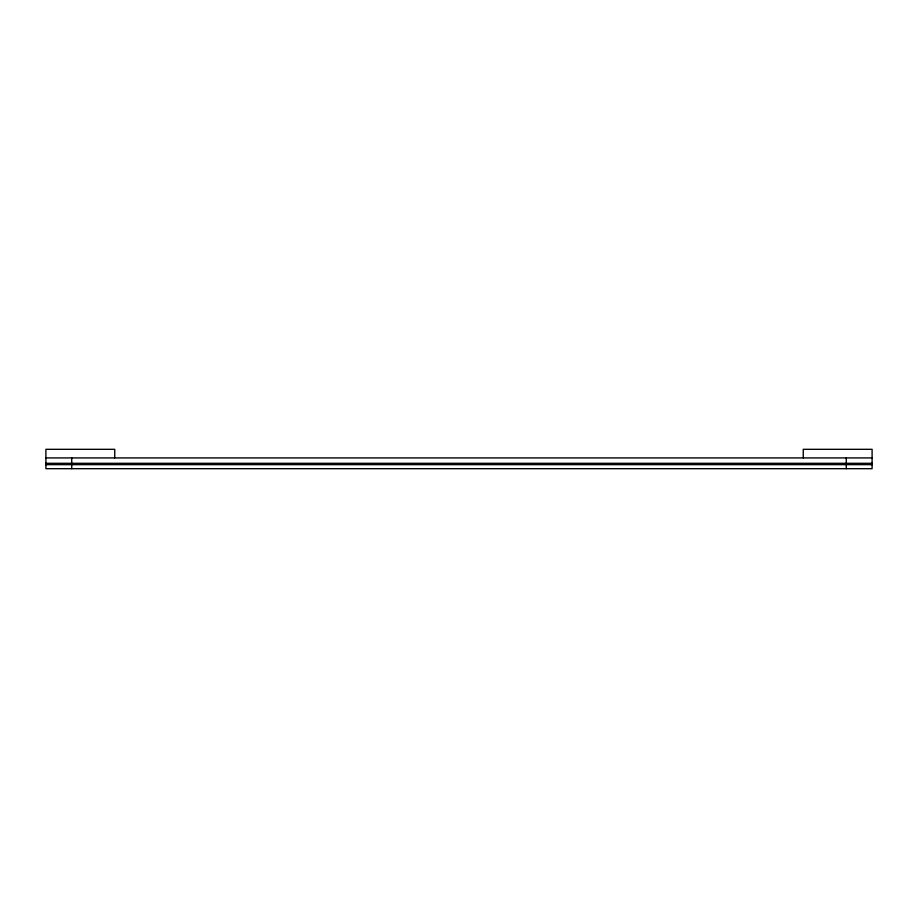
<?xml version="1.0" encoding="UTF-8"?>
<svg xmlns="http://www.w3.org/2000/svg" width="918" height="918" viewBox="0 0 918 918"><rect width="100%" height="100%" fill="white"/><g stroke="black" fill="none" stroke-linecap="round" stroke-linejoin="round"><path stroke-width="1.38" d="M45.9 457.921L872.1 457.921M45.9 463.303L872.1 463.303M45.9 464.646L872.1 464.646M846.281 457.921L846.281 468.685M803.25 457.921L803.25 449.315L872.1 449.315L872.1 468.685L45.9 468.685L45.9 449.315L114.75 449.315L114.75 457.921M71.719 457.921L71.719 468.685"/></g></svg>
